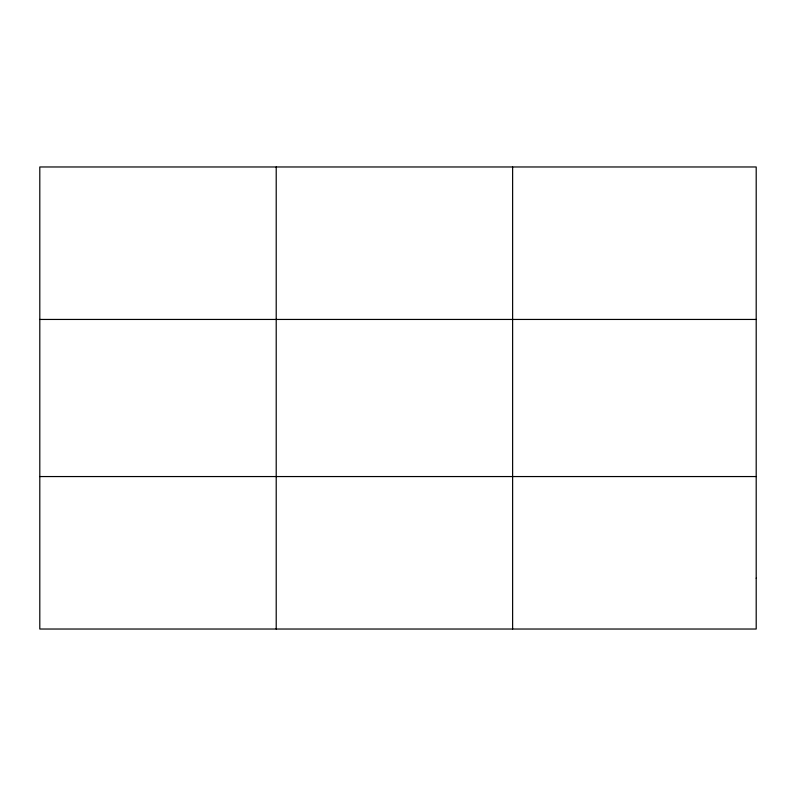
<?xml version="1.0" encoding="UTF-8"?>
<svg xmlns="http://www.w3.org/2000/svg" width="796" height="796" viewBox="0 0 796 796"><rect width="100%" height="100%" fill="white"/><g stroke="black" fill="none" stroke-linecap="round" stroke-linejoin="round"><path stroke-width="1.19" d="M276.212 629.029L276.212 166.971M512.624 629.029L512.624 166.971M39.8 319.445L756.2 319.445M39.8 476.555L756.2 476.555M756.2 578.204L756.2 629.029L39.8 629.029L39.8 166.971L756.2 166.971L756.2 578.204"/></g></svg>
